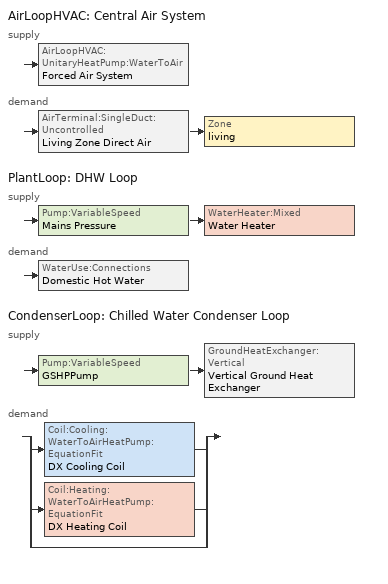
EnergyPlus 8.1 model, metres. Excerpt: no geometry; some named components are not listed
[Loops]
AirLoopHVAC 'Central Air System'
 supply: AirLoopHVAC:UnitaryHeatPump:WaterToAir 'Forced Air System'
 demand: AirTerminal:SingleDuct:Uncontrolled 'Living Zone Direct Air' > Zone 'living'
PlantLoop 'DHW Loop'
 supply: Pump:VariableSpeed 'Mains Pressure' > WaterHeater:Mixed 'Water Heater'
 demand: WaterUse:Connections 'Domestic Hot Water'
CondenserLoop 'Chilled Water Condenser Loop'
 supply: Pump:VariableSpeed 'GSHPPump' > GroundHeatExchanger:Vertical 'Vertical Ground Heat Exchanger'
 demand: split
  | Coil:Cooling:WaterToAirHeatPump:EquationFit 'DX Cooling Coil'
  | Coil:Heating:WaterToAirHeatPump:EquationFit 'DX Heating Coil'
  | bypass
[EnergyManagementSystem:Sensor]
SensibleLoadPredicted: living; Zone Predicted Sensible Load to Setpoint Heat Transfer Rate
Tout: living; Zone Outdoor Air Drybulb Temperature
Tin: living; Zone Mean Air Temperature
Win: living; Zone Mean Air Humidity Ratio
PumpElec: GSHPPump; Pump Electric Energy
Q_WH: Water Heater; Water Heater Gas Energy
[ZoneControl:Thermostat]
Living Zone Thermostat: Zone=living; Control Type Schedule=LivingZoneControl; Control 1=Living Zone Temperature SP
[ThermostatSetpoint:DualSetpoint]
Living Zone Temperature SP: Heating Setpoint Temperature Schedule=HeatingSetPoint; Cooling Setpoint Temperature Schedule=CoolingSetPoint
[WaterUse:Equipment]
Name | Peak Flow rate {m^3/s} | Flow Rate Fraction Schedule | Target Temperature Schedule
Clothes Washer | 1.08055e-06 | ClothesWasher | CWWaterTempSchedule
Dishwasher | 3.95453e-07 | Dishwasher | DWWaterTempSchedule
Sinks | 2.13288e-06 | Sinks | SSBWaterTempSchedule
Showers | 3.79135e-06 | Showers | SSBWaterTempSchedule
Baths | 9.65901e-07 | Baths | SSBWaterTempSchedule
[Sizing:Plant] Loop Design Temperature Difference {deltaC}=5.55556
Name | Loop Type | Design Loop Exit Temperature {C}
Chilled Water Condenser Loop | Condenser | 29.4444
DHW Loop | Heating | 51.6667
[CondenserLoop]
Chilled Water Condenser Loop: Fluid Type Note: the only option available 8-2-11 xf=UserDefinedFluidType; User Defined Fluid Type=GLHXFluid; Condenser Equipment Operation Scheme=Tower Loop Operation; Maximum Loop Temperature {C}=48.88889; Minimum Loop Temperature {C}=1.66667; Maximum Loop Flow Rate {m3/s}=0.000189271; Minimum Loop Flow Rate {m3/s}=0; Condenser Loop Volume {m3}=autocalculate; Load Distribution Scheme=Sequential
[SetpointManager:FollowGroundTemperature]
Condenser Loop Ground Control Temperature: Temperature, Site:GroundTemperature:Deep, 0, 48.88889, 1.66667
[CondenserEquipmentList]
All Towers: Vertical Ground Heat Exchanger
[PlantEquipmentOperation:Uncontrolled]
Year Round Tower Operation: Equipment List=All Towers
[CondenserEquipmentOperationSchemes]
Tower Loop Operation: Control Scheme 1=Year Round Tower Operation; Control Scheme 1 Schedule=AlwaysOn
[Pump:VariableSpeed] Fraction of Motor Inefficiencies to Fluid Stream=0; Coefficient 1 of the Part Load Performance Curve=0; Coefficient 2 of the Part Load Performance Curve=1; Coefficient 3 of the Part Load Performance Curve=0; Coefficient 4 of the Part Load Performance Curve=0; Pump Control Type=Intermittent
Name | Rated Flow Rate {m3/s} | Rated Pump Head {Pa} | Rated Power Consumption {W} | Motor Efficiency | Minimum Flow Rate (m3/s) | Rated Flow Rate {m^3/s} | Minimum Flow Rate {m^3/s}
GSHPPump | 0.000189271 | 149460 | autosize | 0.462 | 0
Mains Pressure |  | 1 | 0 | 1 |  | 0.01 | 0
[AirLoopHVAC]
Central Air System: Design Supply Air Flow rate {m^3/s}=0.192464
[AirLoopHVAC:UnitaryHeatPump:WaterToAir]
Forced Air System: Availability Schedule=AlwaysOn; Supply Air Flow Rate {m3/s}=0.192464; Controlling Zone or Thermostat Location=living; Supply Air Fan=Supply Fan; Heating Coil=DX Heating Coil; Heating Convergence=0.001; Cooling Coil=DX Cooling Coil; Cooling Convergence=0.001; Maximum Cycling Rate {cycles/hr}=2.5; Heat Pump Time Constant {s}=60; Fraction of On-Cycle Power Use=0.01; Heat Pump Fan Delay Time {s}=60; Supplemental Heating Coil=HeatPump Supp Heater; Maximum Supply Air Temperature from Supplemental Heater {C}=40.5556; Maximum Outdoor Dry-Bulb Temperature for Supplemental Heater Operation {C}=4.44444; Fan Placement=BlowThrough; Supply Air Fan Operating Mode Schedule=SupplyFanOperation; Heat Pump Coil Water Flow Mode=Cycling
[Coil:Heating:WaterToAirHeatPump:EquationFit]
DX Heating Coil: Rated Air Flow Rate {m3/s}=0.151903; Rated Water Flow Rate {m3/s}=0.000189271; Rated Heating Capacity {W}=3521.55; Rated Heating Coefficient of Performance=3.74777; Heating Capacity Coefficient 1=-5.21544; Heating Capacity Coefficient 2=-1.07399; Heating Capacity Coefficient 3=7.59731; Heating Capacity Coefficient 4=0; Heating Capacity Coefficient 5=0; Heating Power Consumption Coefficient 1=-11.0778; Heating Power Consumption Coefficient 2=10.2338; Heating Power Consumption Coefficient 3=1.52933; Heating Power Consumption Coefficient 4=0; Heating Power Consumption Coefficient 5=0
[Coil:Heating:Electric]
HeatPump Supp Heater: Availability Schedule=HeatingSeasonSchedule; Efficiency=1; Nominal Capacity=2813.01
[Coil:Cooling:WaterToAirHeatPump:EquationFit]
DX Cooling Coil: Rated Air Flow Rate {m3/s}             Note - wait for Autosize capability from Neal and Jon=0.192464; Rated Water Flow Rate {m3/s}=0.000189271; Rated Total Cooling Capacity {W}=3521.55; Rated Sensible Cooling Capacity {W}    Note - Use SHR =0.75 as default for now.... need further work=2577.77; Rated Cooling Coefficient of Performance=5.91983; Cooling Capacity Coefficient 1=-3.91606; Cooling Capacity Coefficient 2=7.04294; Cooling Capacity Coefficient 3=-2.27059; Cooling Capacity Coefficient 4=0; Cooling Capacity Coefficient 5=0; Sensible Cooling Capacity Coefficient 1=26.7839; Sensible Cooling Capacity Coefficient 2=0; Sensible Cooling Capacity Coefficient 3=-23.8324; Sensible Cooling Capacity Coefficient 4=-1.11574; Sensible Cooling Capacity Coefficient 5=0; Sensible Cooling Capacity Coefficient 6=0; Cooling Power Consumption Coefficient 1=-6.23374; Cooling Power Consumption Coefficient 2=1.6101; Cooling Power Consumption Coefficient 3=5.31708; Cooling Power Consumption Coefficient 4=0; Cooling Power Consumption Coefficient 5=0; Nominal Time for Condensate Removal to Begin {s}=1000; Ratio of Initial Moisture Evaporation Rate and Steady State Latent Capacity=1.5
[Fan:OnOff]
Supply Fan: Availability Schedule=SupplyFanAvailability; Fan Efficiency=0.117562; Pressure Rise {Pa}=124.55; Maximum Flow Rate {m^3/s}=0.192468; Motor Efficiency=1; Motor In Airstream Fraction=1
[AirTerminal:SingleDuct:Uncontrolled]
Living Zone Direct Air: Availability Schedule=AlwaysOn; Maximum Flow Rate {m^3/s}=0.192464
[AirLoopHVAC:ReturnPlenum]
Return Plenum: Zone=RA Duct Zone
[Zone equipment]
living: Living Zone Direct Air
[PlantLoop]
DHW Loop: Fluid Type=Water; Plant Equipment Operation Scheme=DHW Loop Operation; Maximum Loop Temperature {C}=100; Minimum Loop Temperature {C}=0; Maximum Loop Flow Rate {m/s}  (This size represents the physical limitations to flow due to losses in the piping system. For BEopt we assume that the pipes are always adequately sized)=0.01; Minimum Loop Flow Rate {m^3/s}=0; Plant Loop Volume {m^3}=0.003; Load Distribution Scheme=Optimal
[PlantEquipmentOperationSchemes]
DHW Loop Operation: Control Scheme 1=DHW Control Scheme; Control Scheme 1 Schedule=AlwaysOn
[PlantEquipmentOperation:HeatingLoad]
DHW Control Scheme: Load Range 1 Lower Limit {W}=0; Load Range 1 Upper Limit {W}=1000000000000000; Priority Control 1 Equip List=DHW Plant Equipment
[PlantEquipmentList]
DHW Plant Equipment: Water Heater
[WaterHeater:Mixed]
Water Heater: 0.143846, WaterHeaterSP1Schedule, 2, 99, Modulate, 11724, 0, 0, 0, NaturalGas, 0.773298, Zone, living, 4.15693, 1, 4.15693, 1, 1, 1, autosize, 1.5
[SetpointManager:Scheduled]
DHW Loop Setpoint Manager: Control Variable=Temperature; Schedule=DHWSupplySetpoint; Setpoint Node or NodeList=DHW Supply Outlet Node
[WaterUse:Connections]
Domestic Hot Water: Drain Water Heat Exchanger Type=None; Water Use Equipment 1=Sinks; Water Use Equipment 2=Showers; Water Use Equipment 3=Clothes Washer; Water Use Equipment 4=Dishwasher; Water Use Equipment 5=Baths
[Schedule:Constant]
Name | Schedule Type | Hourly Value
AlwaysOn; SupplyFanAvailability | FRACTION | 1
CWWaterTempSchedule | TEMPERATURE | 33.6111
DHWSupplySetpoint; DWWaterTempSchedule; WaterHeaterSP1Schedule | TEMPERATURE | 51.6667
LivingZoneControl | MULTIPLIER | 4
SSBWaterTempSchedule | TEMPERATURE | 43.3333
SupplyFanOperation | MULTIPLIER | 0
[Schedule:Day:Hourly]
BathsDayMult0; ClothesWasherDayMult2; DishwasherDayMult1; ShowersDayMult2; SinksDayMult1: FRACTION, 0, 0, 0, 0, 0, 0, 0, 0, 0, 0, 0, 0, 0, 0, 0, 0, 0, 0, 0, 0, 0, 0, 0, 0
BathsDayMult1: FRACTION, 0.0571429, 0.0285714, 0.0285714, 0.0285714, 0.0571429, 0.135714, 0.328571, 0.414286, 0.471429, 0.414286, 0.328571, 0.25, 0.221429, 0.164286, 0.164286, 0.164286, 0.278571, 0.328571, 0.55, 0.714286, 0.714286, 0.55, 0.471429, 0.278571
BathsDayMult2: FRACTION, 0.08, 0.04, 0.04, 0.04, 0.08, 0.19, 0.46, 0.58, 0.66, 0.58, 0.46, 0.35, 0.31, 0.23, 0.23, 0.23, 0.39, 0.46, 0.77, 1, 1, 0.77, 0.66, 0.39
ClothesWasherDayMult0: FRACTION, 0.085541, 0.0665319, 0.0380182, 0.0380182, 0.0665319, 0.10455, 0.2091, 0.465723, 0.693832, 0.817391, 0.798382, 0.712841, 0.636805, 0.570273, 0.465723, 0.494237, 0.475228, 0.465723, 0.465723, 0.465723, 0.465723, 0.446714, 0.304146, 0.161577
ClothesWasherDayMult1: FRACTION, 0.104651, 0.0813953, 0.0465116, 0.0465116, 0.0813953, 0.127907, 0.255814, 0.569767, 0.848837, 1, 0.976744, 0.872093, 0.77907, 0.697674, 0.569767, 0.604651, 0.581395, 0.569767, 0.569767, 0.569767, 0.569767, 0.546512, 0.372093, 0.197674
CoolingSetPointDesignDay: TEMPERATURE, 23.8889, 23.8889, 23.8889, 23.8889, 23.8889, 23.8889, 23.8889, 23.8889, 23.8889, 23.8889, 23.8889, 23.8889, 23.8889, 23.8889, 23.8889, 23.8889, 23.8889, 23.8889, 23.8889, 23.8889, 23.8889, 23.8889, 23.8889, 23.8889
CoolingSetPointWeekday; CoolingSetPointWeekend: TEMPERATURE, 24.4444, 24.4444, 24.4444, 24.4444, 24.4444, 24.4444, 24.4444, 24.4444, 24.4444, 24.4444, 24.4444, 24.4444, 24.4444, 24.4444, 24.4444, 24.4444, 24.4444, 24.4444, 24.4444, 24.4444, 24.4444, 24.4444, 24.4444, 24.4444
DishwasherDayMult0: FRACTION, 0.135135, 0.0630631, 0.045045, 0.027027, 0.027027, 0.0900901, 0.18018, 0.279279, 0.522523, 0.585586, 0.504505, 0.432432, 0.369369, 0.414414, 0.324324, 0.342342, 0.342342, 0.441441, 0.783784, 1, 0.810811, 0.603604, 0.396396, 0.279279
DishwasherDayMult2: FRACTION, 0.126126, 0.0588589, 0.042042, 0.0252252, 0.0252252, 0.0840841, 0.168168, 0.260661, 0.487688, 0.546547, 0.470871, 0.403604, 0.344745, 0.386787, 0.302703, 0.31952, 0.31952, 0.412012, 0.731532, 0.933333, 0.756757, 0.563363, 0.36997, 0.260661
HeatingSeasonSchedule01d; HeatingSeasonSchedule02d; HeatingSeasonSchedule03d; HeatingSeasonSchedule04d; HeatingSeasonSchedule05d; HeatingSeasonSchedule10d; HeatingSeasonSchedule11d; HeatingSeasonSchedule12d: ON/OFF, 1, 1, 1, 1, 1, 1, 1, 1, 1, 1, 1, 1, 1, 1, 1, 1, 1, 1, 1, 1, 1, 1, 1, 1
HeatingSeasonSchedule06d; HeatingSeasonSchedule07d; HeatingSeasonSchedule08d; HeatingSeasonSchedule09d: ON/OFF, 0, 0, 0, 0, 0, 0, 0, 0, 0, 0, 0, 0, 0, 0, 0, 0, 0, 0, 0, 0, 0, 0, 0, 0
HeatingSetPointDesignDay: TEMPERATURE, 21.1111, 21.1111, 21.1111, 21.1111, 21.1111, 21.1111, 21.1111, 21.1111, 21.1111, 21.1111, 21.1111, 21.1111, 21.1111, 21.1111, 21.1111, 21.1111, 21.1111, 21.1111, 21.1111, 21.1111, 21.1111, 21.1111, 21.1111, 21.1111
HeatingSetPointWeekday; HeatingSetPointWeekend: TEMPERATURE, 21.6667, 21.6667, 21.6667, 21.6667, 21.6667, 21.6667, 21.6667, 21.6667, 21.6667, 21.6667, 21.6667, 21.6667, 21.6667, 21.6667, 21.6667, 21.6667, 21.6667, 21.6667, 21.6667, 21.6667, 21.6667, 21.6667, 21.6667, 21.6667
ShowersDayMult0: FRACTION, 0.0870056, 0.039548, 0.0237288, 0.039548, 0.110734, 0.411299, 0.933333, 0.925424, 0.751412, 0.585311, 0.474576, 0.371751, 0.268927, 0.229379, 0.20565, 0.19774, 0.237288, 0.308475, 0.332203, 0.332203, 0.332203, 0.324294, 0.229379, 0.166102
ShowersDayMult1: FRACTION, 0.0932203, 0.0423729, 0.0254237, 0.0423729, 0.118644, 0.440678, 1, 0.991525, 0.805085, 0.627119, 0.508475, 0.398305, 0.288136, 0.245763, 0.220339, 0.211864, 0.254237, 0.330508, 0.355932, 0.355932, 0.355932, 0.347458, 0.245763, 0.177966
SinksDayMult0: FRACTION, 0.175897, 0.0879487, 0.0628205, 0.0628205, 0.0879487, 0.226154, 0.527692, 0.778974, 0.829231, 0.778974, 0.678462, 0.628205, 0.615641, 0.565385, 0.540256, 0.515128, 0.603077, 0.816667, 0.942308, 0.866923, 0.716154, 0.603077, 0.502564, 0.339231
SinksDayMult2: FRACTION, 0.186667, 0.0933333, 0.0666667, 0.0666667, 0.0933333, 0.24, 0.56, 0.826667, 0.88, 0.826667, 0.72, 0.666667, 0.653333, 0.6, 0.573333, 0.546667, 0.64, 0.866667, 1, 0.92, 0.76, 0.64, 0.533333, 0.36
[Schedule:Week:Compact]
BathsWk: For: Weekdays, BathsDayMult1, For: CustomDay1, BathsDayMult0, For: CustomDay2, BathsDayMult0, For: AllOtherDays, BathsDayMult2
ClothesWasherWk: For: Weekdays, ClothesWasherDayMult0, For: CustomDay1, ClothesWasherDayMult2, For: CustomDay2, ClothesWasherDayMult2, For: AllOtherDays, ClothesWasherDayMult1
CoolingSetPointWeek: For: Weekdays, CoolingSetPointWeekday, For: CustomDay1, CoolingSetPointWeekday, For: CustomDay2, CoolingSetPointWeekend, For: SummerDesignDay, CoolingSetPointDesignDay, For: AllOtherDays, CoolingSetPointWeekend
DishwasherWk: For: Weekdays, DishwasherDayMult2, For: CustomDay1, DishwasherDayMult1, For: CustomDay2, DishwasherDayMult1, For: AllOtherDays, DishwasherDayMult0
HeatingSeasonSchedule01: For: Weekdays, HeatingSeasonSchedule01d, For: CustomDay1, HeatingSeasonSchedule01d, For: CustomDay2, HeatingSeasonSchedule01d, For: AllOtherDays, HeatingSeasonSchedule01d
HeatingSeasonSchedule02: For: Weekdays, HeatingSeasonSchedule02d, For: CustomDay1, HeatingSeasonSchedule02d, For: CustomDay2, HeatingSeasonSchedule02d, For: AllOtherDays, HeatingSeasonSchedule02d
HeatingSeasonSchedule03: For: Weekdays, HeatingSeasonSchedule03d, For: CustomDay1, HeatingSeasonSchedule03d, For: CustomDay2, HeatingSeasonSchedule03d, For: AllOtherDays, HeatingSeasonSchedule03d
HeatingSeasonSchedule04: For: Weekdays, HeatingSeasonSchedule04d, For: CustomDay1, HeatingSeasonSchedule04d, For: CustomDay2, HeatingSeasonSchedule04d, For: AllOtherDays, HeatingSeasonSchedule04d
HeatingSeasonSchedule05: For: Weekdays, HeatingSeasonSchedule05d, For: CustomDay1, HeatingSeasonSchedule05d, For: CustomDay2, HeatingSeasonSchedule05d, For: AllOtherDays, HeatingSeasonSchedule05d
HeatingSeasonSchedule06: For: Weekdays, HeatingSeasonSchedule06d, For: CustomDay1, HeatingSeasonSchedule06d, For: CustomDay2, HeatingSeasonSchedule06d, For: AllOtherDays, HeatingSeasonSchedule06d
HeatingSeasonSchedule07: For: Weekdays, HeatingSeasonSchedule07d, For: CustomDay1, HeatingSeasonSchedule07d, For: CustomDay2, HeatingSeasonSchedule07d, For: AllOtherDays, HeatingSeasonSchedule07d
HeatingSeasonSchedule08: For: Weekdays, HeatingSeasonSchedule08d, For: CustomDay1, HeatingSeasonSchedule08d, For: CustomDay2, HeatingSeasonSchedule08d, For: AllOtherDays, HeatingSeasonSchedule08d
HeatingSeasonSchedule09: For: Weekdays, HeatingSeasonSchedule09d, For: CustomDay1, HeatingSeasonSchedule09d, For: CustomDay2, HeatingSeasonSchedule09d, For: AllOtherDays, HeatingSeasonSchedule09d
HeatingSeasonSchedule10: For: Weekdays, HeatingSeasonSchedule10d, For: CustomDay1, HeatingSeasonSchedule10d, For: CustomDay2, HeatingSeasonSchedule10d, For: AllOtherDays, HeatingSeasonSchedule10d
HeatingSeasonSchedule11: For: Weekdays, HeatingSeasonSchedule11d, For: CustomDay1, HeatingSeasonSchedule11d, For: CustomDay2, HeatingSeasonSchedule11d, For: AllOtherDays, HeatingSeasonSchedule11d
HeatingSeasonSchedule12: For: Weekdays, HeatingSeasonSchedule12d, For: CustomDay1, HeatingSeasonSchedule12d, For: CustomDay2, HeatingSeasonSchedule12d, For: AllOtherDays, HeatingSeasonSchedule12d
HeatingSetPointWeek: For: Weekdays, HeatingSetPointWeekday, For: CustomDay1, HeatingSetPointWeekday, For: CustomDay2, HeatingSetPointWeekend, For: WinterDesignDay, HeatingSetPointDesignDay, For: AllOtherDays, HeatingSetPointWeekend
ShowersWk: For: Weekdays, ShowersDayMult0, For: CustomDay1, ShowersDayMult2, For: CustomDay2, ShowersDayMult2, For: AllOtherDays, ShowersDayMult1
SinksWk: For: Weekdays, SinksDayMult0, For: CustomDay1, SinksDayMult1, For: CustomDay2, SinksDayMult1, For: AllOtherDays, SinksDayMult2
[Schedule:Year]
Baths: FRACTION, BathsWk, 1, 1, 12, 31
ClothesWasher: FRACTION, ClothesWasherWk, 1, 1, 12, 31
CoolingSetPoint: TEMPERATURE, CoolingSetPointWeek, 1, 1, 12, 31
Dishwasher: FRACTION, DishwasherWk, 1, 1, 12, 31
HeatingSeasonSchedule: ON/OFF, HeatingSeasonSchedule01, 1, 1, 1, 31, HeatingSeasonSchedule02, 2, 1, 2, 28, HeatingSeasonSchedule03, 3, 1, 3, 31, HeatingSeasonSchedule04, 4, 1, 4, 30, HeatingSeasonSchedule05, 5, 1, 5, 31, HeatingSeasonSchedule06, 6, 1, 6, 30, HeatingSeasonSchedule07, 7, 1, 7, 31, HeatingSeasonSchedule08, 8, 1, 8, 31, HeatingSeasonSchedule09, 9, 1, 9, 30, HeatingSeasonSchedule10, 10, 1, 10, 31, HeatingSeasonSchedule11, 11, 1, 11, 30, HeatingSeasonSchedule12, 12, 1, 12, 31
HeatingSetPoint: TEMPERATURE, HeatingSetPointWeek, 1, 1, 12, 31
Showers: FRACTION, ShowersWk, 1, 1, 12, 31
Sinks: FRACTION, SinksWk, 1, 1, 12, 31
